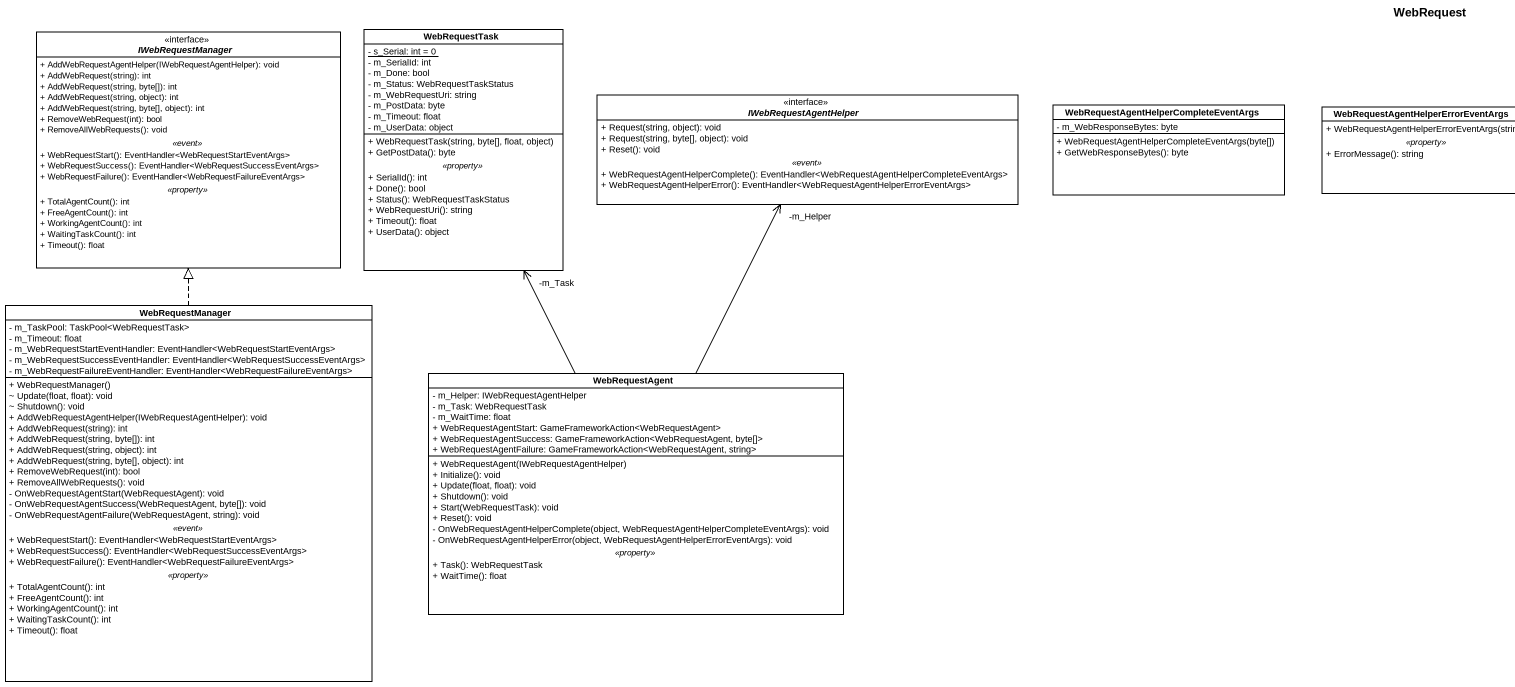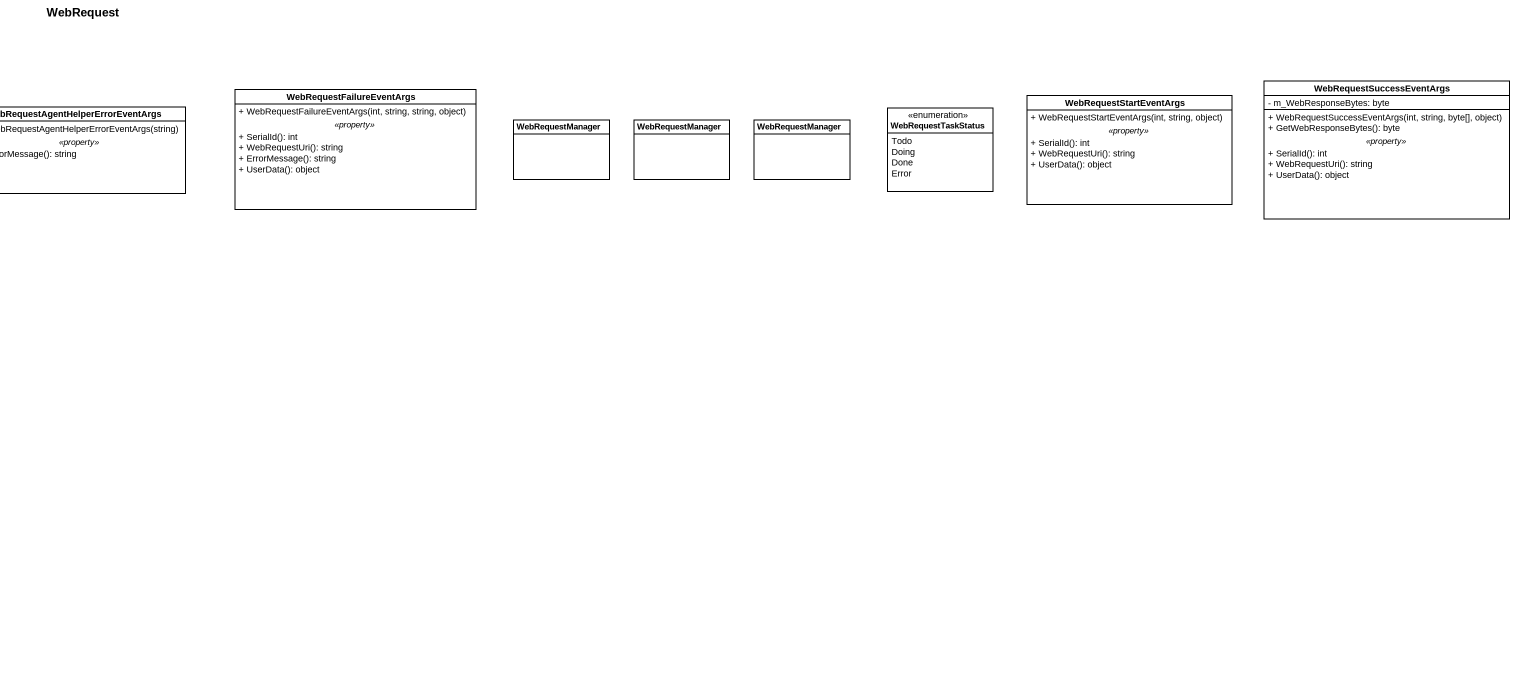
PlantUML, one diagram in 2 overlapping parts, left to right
@startuml
title WebRequest
hide circle
hide empty members
skinparam classAttributeIconSize 0
interface IWebRequestManager {
  + AddWebRequestAgentHelper(IWebRequestAgentHelper): void
  + AddWebRequest(string): int
  + AddWebRequest(string, byte[]): int
  + AddWebRequest(string, object): int
  + AddWebRequest(string, byte[], object): int
  + RemoveWebRequest(int): bool
  + RemoveAllWebRequests(): void
  .. <<event>> ..
  + WebRequestStart(): EventHandler<WebRequestStartEventArgs>
  + WebRequestSuccess(): EventHandler<WebRequestSuccessEventArgs>
  + WebRequestFailure(): EventHandler<WebRequestFailureEventArgs>
  .. <<property>> ..
  + TotalAgentCount(): int
  + FreeAgentCount(): int
  + WorkingAgentCount(): int
  + WaitingTaskCount(): int
  + Timeout(): float
}
class WebRequestTask {
  {static} - s_Serial: int = 0
  - m_SerialId: int
  - m_Done: bool
  - m_Status: WebRequestTaskStatus
  - m_WebRequestUri: string
  - m_PostData: byte
  - m_Timeout: float
  - m_UserData: object
  --
  + WebRequestTask(string, byte[], float, object)
  + GetPostData(): byte
  .. <<property>> ..
  + SerialId(): int
  + Done(): bool
  + Status(): WebRequestTaskStatus
  + WebRequestUri(): string
  + Timeout(): float
  + UserData(): object
}
class WebRequestFailureEventArgs {
  + WebRequestFailureEventArgs(int, string, string, object)
  .. <<property>> ..
  + SerialId(): int
  + WebRequestUri(): string
  + ErrorMessage(): string
  + UserData(): object
}
class WebRequestSuccessEventArgs {
  - m_WebResponseBytes: byte
  --
  + WebRequestSuccessEventArgs(int, string, byte[], object)
  + GetWebResponseBytes(): byte
  .. <<property>> ..
  + SerialId(): int
  + WebRequestUri(): string
  + UserData(): object
}
interface IWebRequestAgentHelper {
  + Request(string, object): void
  + Request(string, byte[], object): void
  + Reset(): void
  .. <<event>> ..
  + WebRequestAgentHelperComplete(): EventHandler<WebRequestAgentHelperCompleteEventArgs>
  + WebRequestAgentHelperError(): EventHandler<WebRequestAgentHelperErrorEventArgs>
}
class "WebRequestAgentHelperCompleteEventArgs" as WebRequestAgentHelperComplet {
  - m_WebResponseBytes: byte
  + WebRequestAgentHelperCompleteEventArgs(byte[])
  + GetWebResponseBytes(): byte
}
class "WebRequestAgentHelperErrorEventArgs" as WebRequestAgentHelperErrorEv {
  + WebRequestAgentHelperErrorEventArgs(string)
  .. <<property>> ..
  + ErrorMessage(): string
}
class WebRequestManager
class "WebRequestManager" as WebRequestManager_2
class "WebRequestManager" as WebRequestManager_3
enum WebRequestTaskStatus {
  Todo
  Doing
  Done
  Error
}
class WebRequestStartEventArgs {
  + WebRequestStartEventArgs(int, string, object)
  .. <<property>> ..
  + SerialId(): int
  + WebRequestUri(): string
  + UserData(): object
}
class "WebRequestManager" as WebRequestManager_4 {
  - m_TaskPool: TaskPool<WebRequestTask>
  - m_Timeout: float
  - m_WebRequestStartEventHandler: EventHandler<WebRequestStartEventArgs>
  - m_WebRequestSuccessEventHandler: EventHandler<WebRequestSuccessEventArgs>
  - m_WebRequestFailureEventHandler: EventHandler<WebRequestFailureEventArgs>
  --
  + WebRequestManager()
  ~ Update(float, float): void
  ~ Shutdown(): void
  + AddWebRequestAgentHelper(IWebRequestAgentHelper): void
  + AddWebRequest(string): int
  + AddWebRequest(string, byte[]): int
  + AddWebRequest(string, object): int
  + AddWebRequest(string, byte[], object): int
  + RemoveWebRequest(int): bool
  + RemoveAllWebRequests(): void
  - OnWebRequestAgentStart(WebRequestAgent): void
  - OnWebRequestAgentSuccess(WebRequestAgent, byte[]): void
  - OnWebRequestAgentFailure(WebRequestAgent, string): void
  .. <<event>> ..
  + WebRequestStart(): EventHandler<WebRequestStartEventArgs>
  + WebRequestSuccess(): EventHandler<WebRequestSuccessEventArgs>
  + WebRequestFailure(): EventHandler<WebRequestFailureEventArgs>
  .. <<property>> ..
  + TotalAgentCount(): int
  + FreeAgentCount(): int
  + WorkingAgentCount(): int
  + WaitingTaskCount(): int
  + Timeout(): float
}
class WebRequestAgent {
  - m_Helper: IWebRequestAgentHelper
  - m_Task: WebRequestTask
  - m_WaitTime: float
  + WebRequestAgentStart: GameFrameworkAction<WebRequestAgent>
  + WebRequestAgentSuccess: GameFrameworkAction<WebRequestAgent, byte[]>
  + WebRequestAgentFailure: GameFrameworkAction<WebRequestAgent, string>
  --
  + WebRequestAgent(IWebRequestAgentHelper)
  + Initialize(): void
  + Update(float, float): void
  + Shutdown(): void
  + Start(WebRequestTask): void
  + Reset(): void
  - OnWebRequestAgentHelperComplete(object, WebRequestAgentHelperCompleteEventArgs): void
  - OnWebRequestAgentHelperError(object, WebRequestAgentHelperErrorEventArgs): void
  .. <<property>> ..
  + Task(): WebRequestTask
  + WaitTime(): float
}
WebRequestManager_4 .up.|> IWebRequestManager
WebRequestAgent -up-> "-m_Task" WebRequestTask
WebRequestAgent -up-> "-m_Helper" IWebRequestAgentHelper
@enduml
